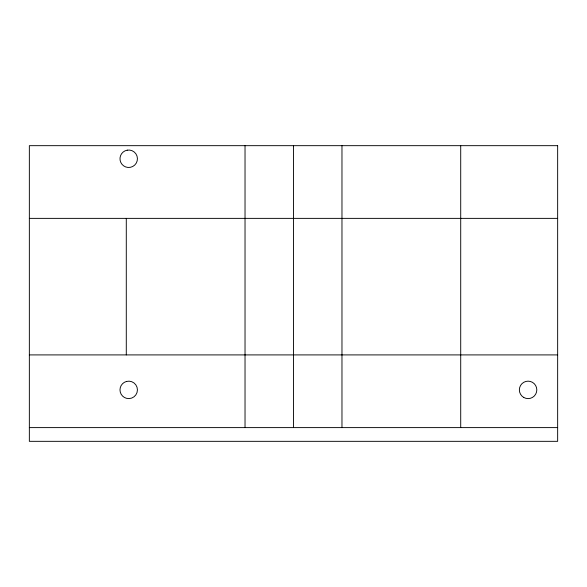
<?xml version="1.0" encoding="UTF-8"?>
<svg xmlns="http://www.w3.org/2000/svg" width="587" height="587" viewBox="0 0 587 587"><rect width="100%" height="100%" fill="white"/><g stroke="black" fill="none" stroke-linecap="round" stroke-linejoin="round"><path stroke-width="0.88" d="M29.35 218.371L557.65 218.371M29.35 354.908L557.65 354.908M29.35 427.607L557.65 427.607M460.714 145.671L460.714 427.607M341.972 145.671L341.972 427.607M293.5 145.671L293.5 427.607M245.028 145.671L245.028 427.607M126.286 218.371L126.286 354.908M126.454 381.455L124.349 382.328A8.724 8.724 0 0 0 124.349 397.436L126.454 398.309A8.724 8.724 0 0 0 137.431 389.885A8.724 8.724 0 0 0 126.454 381.455M127.254 150.155L125.075 150.83A8.724 8.724 0 0 0 125.669 166.935L127.893 167.442A8.724 8.724 0 0 0 137.424 158.439A8.724 8.724 0 0 0 127.254 150.155M557.65 145.671L29.35 145.671L29.35 441.329L557.65 441.329L557.65 145.671M523.721 397.436A8.724 8.724 0 0 0 536.812 389.885A8.724 8.724 0 0 0 523.721 382.328A8.724 8.724 0 0 0 523.721 397.436"/></g></svg>
